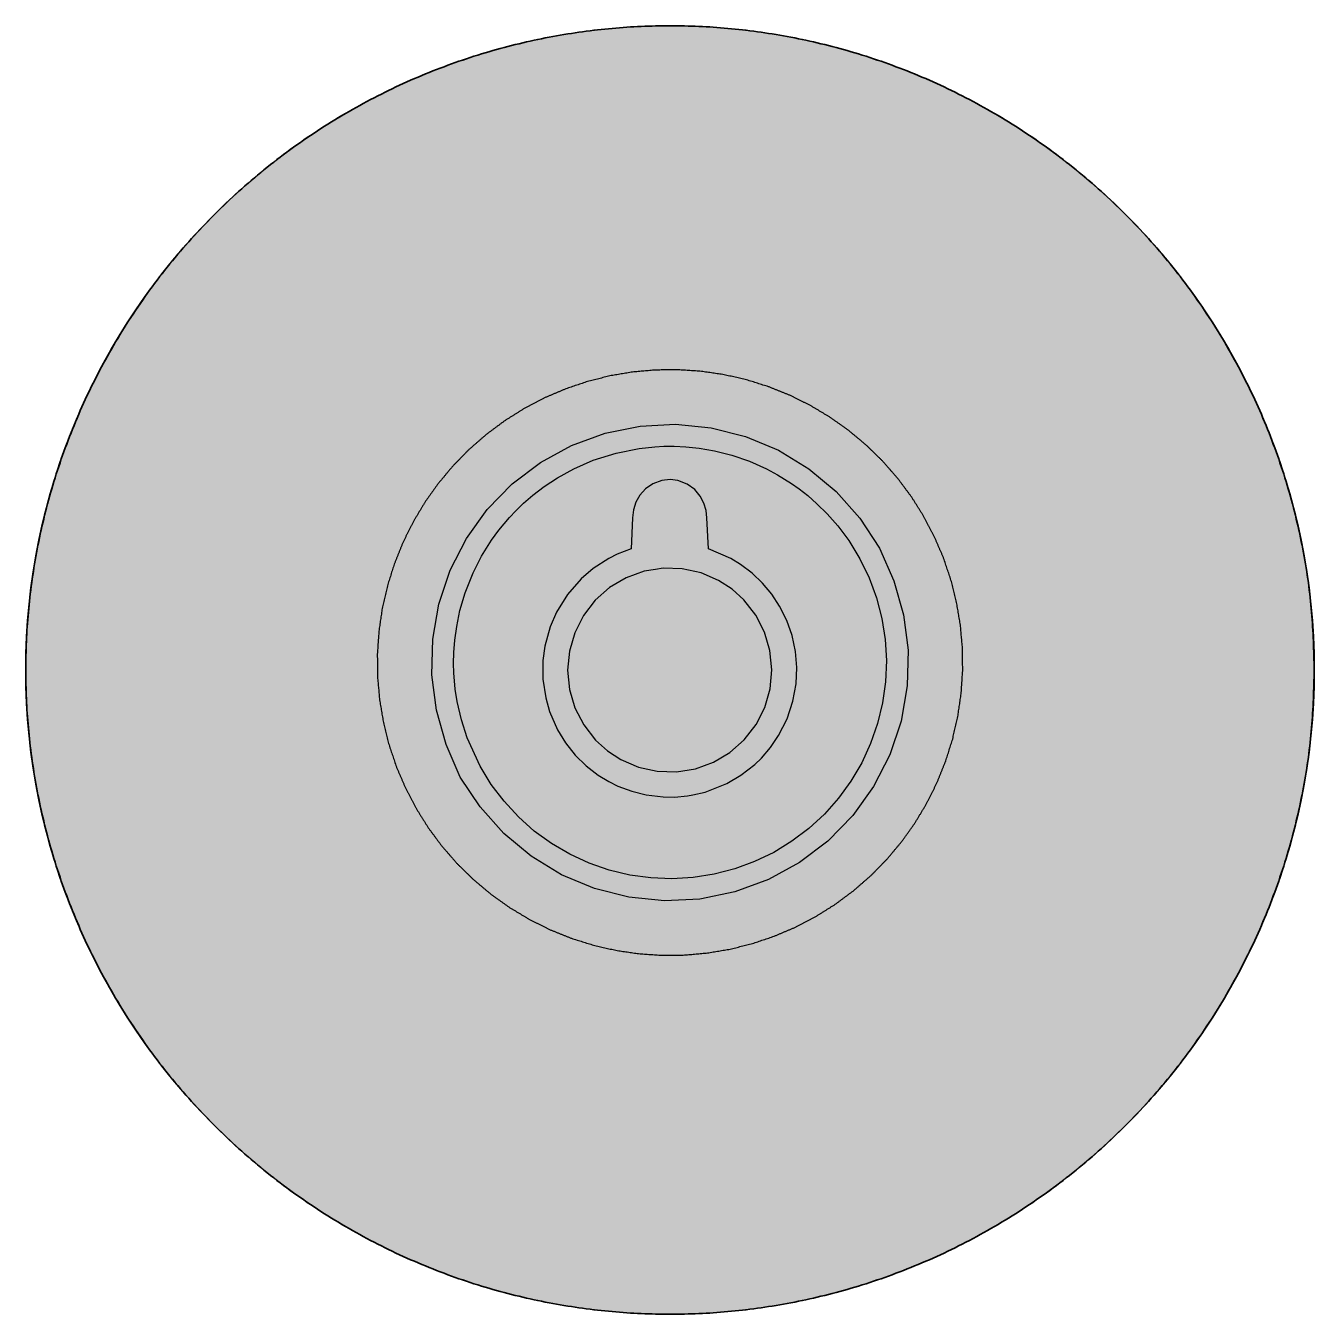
# Model space of a CAD drawing. Header units: millimetres. Extents: x 166 to 2046, y 45 to 2477.
# Drawn here: x 310 to 860, y 45 to 595 of the extents above; entities that cross this region are included whole.
import ezdxf

# ---------------------------------------------------------------- set-up
doc = ezdxf.new("R2010")
doc.units = ezdxf.units.MM
doc.layers.add('Blocks', color=7, linetype='Continuous')
doc.layers.add('Blocks$Fill', color=7, linetype='Continuous', true_color=0xffffff)
doc.layers.add('Blocks$Inner', color=7, linetype='Continuous', lineweight=25, true_color=0x007f00)
doc.layers.add('Blocks$Outline', color=7, linetype='Continuous', lineweight=35, true_color=0xff3f3f)

# ---------------------------------------------------------------- blocks, each defined once
blk = doc.blocks.new('Noctambule Floor 2 High Cylinder Cone Floor Lamp Top')
at = {"layer": 'Blocks$Fill'}
blk.add_hatch(color=256, dxfattribs=at).paths.add_polyline_path([(648.35, 296.83), (648.28, 302.93), (648.08, 309.09), (647.73, 315.29), (647.24, 321.54), (646.6, 327.83), (645.81, 334.15), (644.86, 340.5), (643.76, 346.87), (642.5, 353.26), (641.07, 359.67), (639.49, 366.08), (637.73, 372.5), (635.81, 378.91), (633.73, 385.31), (631.47, 391.7), (629.04, 398.06), (626.44, 404.39), (623.67, 410.68), (620.74, 416.93), (617.63, 423.14), (614.35, 429.28), (610.91, 435.36), (607.3, 441.38), (603.52, 447.31), (599.59, 453.17), (595.5, 458.93), (591.25, 464.6), (586.85, 470.16), (582.3, 475.62), (577.61, 480.96), (572.77, 486.19), (567.8, 491.28), (562.71, 496.25), (557.48, 501.09), (552.14, 505.78), (546.68, 510.33), (541.12, 514.73), (535.45, 518.98), (529.69, 523.07), (523.83, 527), (517.9, 530.78), (511.88, 534.39), (505.8, 537.83), (499.66, 541.11), (493.45, 544.22), (487.2, 547.16), (480.91, 549.92), (474.58, 552.52), (468.21, 554.95), (461.83, 557.21), (455.43, 559.3), (449.02, 561.21), (442.6, 562.97), (436.19, 564.55), (429.78, 565.98), (423.39, 567.24), (417.02, 568.34), (410.67, 569.29), (404.35, 570.08), (398.06, 570.72), (391.81, 571.21), (385.61, 571.56), (379.45, 571.76), (373.35, 571.83), (367.25, 571.76), (361.09, 571.56), (354.89, 571.21), (348.64, 570.72), (342.35, 570.08), (336.03, 569.29), (329.68, 568.34), (323.31, 567.24), (316.92, 565.98), (310.51, 564.55), (304.1, 562.97), (297.68, 561.21), (291.27, 559.3), (284.87, 557.21), (278.48, 554.95), (272.12, 552.52), (265.79, 549.92), (259.5, 547.16), (253.25, 544.22), (247.04, 541.11), (240.9, 537.83), (234.82, 534.39), (228.8, 530.78), (222.87, 527), (217.01, 523.07), (211.25, 518.98), (205.58, 514.73), (200.02, 510.33), (194.56, 505.78), (189.22, 501.09), (183.99, 496.25), (178.9, 491.28), (173.93, 486.19), (169.09, 480.96), (164.4, 475.62), (159.85, 470.16), (155.45, 464.6), (151.2, 458.93), (147.11, 453.17), (143.18, 447.31), (139.4, 441.38), (135.79, 435.36), (132.35, 429.28), (129.07, 423.14), (125.96, 416.93), (123.02, 410.68), (120.26, 404.39), (117.66, 398.06), (115.23, 391.7), (112.97, 385.31), (110.88, 378.91), (108.97, 372.5), (107.21, 366.08), (105.63, 359.67), (104.2, 353.26), (102.94, 346.87), (101.84, 340.5), (100.89, 334.15), (100.1, 327.83), (99.46, 321.54), (98.97, 315.29), (98.62, 309.09), (98.42, 302.93), (98.35, 296.83), (98.42, 290.73), (98.62, 284.57), (98.97, 278.37), (99.46, 272.12), (100.1, 265.83), (100.89, 259.51), (101.84, 253.16), (102.94, 246.79), (104.2, 240.4), (105.63, 233.99), (107.21, 227.58), (108.97, 221.16), (110.88, 214.75), (112.97, 208.35), (115.23, 201.97), (117.66, 195.6), (120.26, 189.27), (123.02, 182.98), (125.96, 176.73), (129.07, 170.52), (132.35, 164.38), (135.79, 158.3), (139.4, 152.28), (143.18, 146.35), (147.11, 140.49), (151.2, 134.73), (155.45, 129.06), (159.85, 123.5), (164.4, 118.04), (169.09, 112.7), (173.93, 107.47), (178.9, 102.38), (183.99, 97.41), (189.22, 92.57), (194.56, 87.88), (200.02, 83.33), (205.58, 78.93), (211.25, 74.68), (217.01, 70.59), (222.87, 66.66), (228.8, 62.88), (234.82, 59.27), (240.9, 55.83), (247.04, 52.55), (253.25, 49.44), (259.5, 46.5), (265.79, 43.74), (272.12, 41.14), (278.48, 38.71), (284.87, 36.45), (291.27, 34.37), (297.68, 32.45), (304.1, 30.69), (310.51, 29.11), (316.92, 27.68), (323.31, 26.42), (329.68, 25.32), (336.03, 24.37), (342.35, 23.58), (348.64, 22.94), (354.89, 22.45), (361.09, 22.1), (367.25, 21.9), (373.35, 21.83), (379.45, 21.9), (385.61, 22.1), (391.81, 22.45), (398.06, 22.94), (404.35, 23.58), (410.67, 24.37), (417.02, 25.32), (423.39, 26.42), (429.78, 27.68), (436.19, 29.11), (442.6, 30.69), (449.02, 32.45), (455.43, 34.37), (461.83, 36.45), (468.21, 38.71), (474.58, 41.14), (480.91, 43.74), (487.2, 46.5), (493.45, 49.44), (499.66, 52.55), (505.8, 55.83), (511.88, 59.27), (517.9, 62.88), (523.83, 66.66), (529.69, 70.59), (535.45, 74.68), (541.12, 78.93), (546.68, 83.33), (552.14, 87.88), (557.48, 92.57), (562.71, 97.41), (567.8, 102.38), (572.77, 107.47), (577.61, 112.7), (582.3, 118.04), (586.85, 123.5), (591.25, 129.06), (595.5, 134.73), (599.59, 140.49), (603.52, 146.35), (607.3, 152.28), (610.91, 158.3), (614.35, 164.38), (617.63, 170.52), (620.74, 176.73), (623.67, 182.98), (626.44, 189.27), (629.04, 195.6), (631.47, 201.97), (633.73, 208.35), (635.81, 214.75), (637.73, 221.16), (639.49, 227.58), (641.07, 233.99), (642.5, 240.4), (643.76, 246.79), (644.86, 253.16), (645.81, 259.51), (646.6, 265.83), (647.24, 272.12), (647.73, 278.37), (648.08, 284.57), (648.28, 290.73)], flags=0)
at = {"layer": 'Blocks$Inner'}
for p, q in [((354.57, 336.2), (347.53, 332.01)), ((362.28, 339), (354.57, 336.2)), ((367.12, 339.78), (362.28, 339)), ((370.38, 340.3), (367.12, 339.78)), ((378.58, 340.07), (370.38, 340.3)), ((386.58, 338.3), (378.58, 340.07)), ((394.12, 335.06), (386.58, 338.3)), ((347.53, 332.01), (341.39, 326.57)), ((399.84, 331.33), (394.12, 335.06)), ((404.91, 326.74), (399.84, 331.33)), ((341.39, 326.57), (336.38, 320.08)), ((409.96, 320.27), (404.91, 326.74)), ((336.38, 320.08), (332.68, 312.76)), ((413.7, 312.97), (409.96, 320.27)), ((332.68, 312.76), (330.41, 304.88)), ((416.01, 305.1), (413.7, 312.97)), ((330.41, 304.88), (329.66, 296.71)), ((416.8, 296.94), (416.01, 305.1)), ((329.66, 296.71), (330.45, 288.55)), ((416.05, 288.77), (416.8, 296.94)), ((330.45, 288.55), (332.76, 280.68)), ((413.78, 280.89), (416.05, 288.77)), ((332.76, 280.68), (336.5, 273.38)), ((410.08, 273.58), (413.78, 280.89)), ((336.5, 273.38), (341.55, 266.91)), ((405.07, 267.08), (410.08, 273.58)), ((341.55, 266.91), (346.62, 262.33)), ((398.93, 261.64), (405.07, 267.08)), ((346.62, 262.33), (352.34, 258.59)), ((352.34, 258.59), (359.88, 255.35)), ((391.89, 257.45), (398.93, 261.64)), ((359.88, 255.35), (367.88, 253.58)), ((367.88, 253.58), (376.08, 253.35)), ((376.08, 253.35), (384.18, 254.65)), ((384.18, 254.65), (391.89, 257.45)), ((313.42, 190.33), (313.44, 190.35))]:
    blk.add_line(p, q, dxfattribs=at)
for points in [[(283.84, 251.12), (277.78, 265.09), (273.64, 279.73), (271.73, 294.82), (272.08, 310.02), (274.7, 325), (279.53, 339.42), (286.45, 352.97), (295.31, 365.33), (305.92, 376.23), (318.03, 385.43), (331.37, 392.72), (345.66, 397.94), (360.56, 400.97), (375.75, 401.75), (390.89, 400.26), (405.63, 396.53), (419.65, 390.64), (432.64, 382.72), (444.3, 372.96), (454.38, 361.57), (462.81, 348.9), (468.92, 334.95), (473.06, 320.32), (474.97, 305.23), (474.62, 290.03), (471.99, 275.05), (467.17, 260.62), (460.25, 247.08), (451.39, 234.72), (440.78, 223.82), (428.67, 214.62), (415.33, 207.33), (401.04, 202.11), (386.14, 199.07), (370.95, 198.29), (355.81, 199.79), (341.07, 203.52), (327.05, 209.41), (314.06, 217.32), (302.4, 227.08), (292.32, 238.47)], [(454.39, 344.3), (458.34, 336.14), (461.47, 327.64), (463.76, 318.87), (465.17, 309.91), (465.7, 300.87), (465.33, 291.81), (464.09, 282.83), (461.96, 274.02), (458.99, 265.46), (455.19, 257.23), (450.6, 249.42), (445.27, 242.09), (439.24, 235.32), (432.59, 229.17), (425.36, 223.71), (417.62, 218.98), (409.47, 215.03), (400.96, 211.9), (392.19, 209.62), (383.24, 208.2), (374.19, 207.68), (365.14, 208.04), (356.16, 209.29), (347.35, 211.41), (338.79, 214.38), (330.56, 218.18), (322.75, 222.77), (315.42, 228.1), (308.65, 234.13), (302.5, 240.79), (297.04, 248.02), (292.31, 255.75), (286.76, 267.92), (284.29, 275.57), (282.51, 283.36), (281.71, 288.6), (281.1, 295.63), (281, 299.66), (281.1, 304.26), (281.49, 309.5), (282.3, 315.46), (283.7, 322.2), (285.93, 329.79), (289.28, 338.24), (292.92, 345.41), (297.15, 352.19), (300.27, 356.48), (304.79, 361.9), (307.55, 364.82), (310.86, 368.02), (314.83, 371.47), (319.61, 375.12), (325.35, 378.92), (332.28, 382.74), (340.61, 386.38), (350.3, 389.45), (360.22, 391.43), (366.9, 392.15), (370.74, 392.34), (375.13, 392.36), (380.14, 392.12), (385.86, 391.52), (392.35, 390.4), (399.67, 388.54), (407.28, 385.92), (414.57, 382.66), (419.25, 380.16), (425.23, 376.42), (428.51, 374.09), (432.13, 371.25), (436.09, 367.79), (440.37, 363.56), (444.92, 358.39), (449.65, 352.06)], [(403.45, 341.9), (399.25, 344.45), (389.76, 348.51), (389.05, 361.84), (388.73, 364.96), (387.84, 368), (386.23, 371.08), (383.92, 373.82), (380.73, 376.17), (376.74, 377.72), (373.35, 378.13), (369.87, 377.75), (366.06, 376.35), (362.95, 374.19), (360.53, 371.5), (358.82, 368.49), (357.78, 365.22), (357.41, 361.84), (356.7, 348.51), (350.85, 346.27), (347.22, 344.46), (340.59, 340.18), (335.36, 335.7), (329.55, 329.03), (324.9, 321.5), (322.16, 315.19), (319.92, 306.97), (319.12, 300.95), (319.11, 292.89), (320.29, 284.9), (321.95, 279.06), (325.36, 271.26), (328.79, 265.68), (332.87, 260.54), (337.54, 255.94), (342.74, 251.94), (347.21, 249.2), (351.03, 247.31), (357, 245.04), (363.2, 243.49), (370.47, 242.63), (375.3, 242.6), (380.8, 243.09), (383.11, 243.47), (388.3, 244.69), (397.59, 248.33), (403.65, 251.88), (409.58, 256.54), (412.4, 259.26), (416.3, 263.81), (419.71, 268.82), (423.35, 276.02), (425.84, 283.5), (427.18, 290.93), (427.49, 297.94), (426.91, 304.78), (425.48, 311.5), (423.21, 317.98), (420.13, 324.12), (416.75, 329.25), (412.8, 333.96), (408.35, 338.19)]]:
    blk.add_lwpolyline(points, close=True, dxfattribs=at)
blk.add_circle((373.35, 296.83), 275, dxfattribs=at)
blk.add_open_spline([(498.3, 296.43), (497.63, 286.64), (496.2, 276.93), (494.01, 267.36), (491.07, 257.99), (487.41, 248.89), (483.05, 240.09), (478.01, 231.67), (472.32, 223.67), (466.03, 216.14), (459.16, 209.13), (451.76, 202.68), (443.88, 196.82), (435.57, 191.61), (426.87, 187.06), (417.84, 183.21), (408.54, 180.08), (399.02, 177.69), (389.35, 176.05), (379.57, 175.18), (369.76, 175.07), (359.96, 175.74), (350.25, 177.18), (340.69, 179.37), (331.32, 182.3), (322.21, 185.96), (313.42, 190.33), (305, 195.37), (297, 201.05), (289.47, 207.35), (282.46, 214.21), (276, 221.61), (270.15, 229.49), (264.94, 237.8), (260.39, 246.5), (256.54, 255.53), (253.41, 264.83), (251.01, 274.35), (249.38, 284.03), (248.5, 293.8), (248.4, 303.62), (249.07, 313.41), (250.5, 323.12), (252.69, 332.69), (255.63, 342.05), (259.29, 351.16), (263.65, 359.95), (268.69, 368.37), (274.38, 376.37), (280.67, 383.9), (287.54, 390.92), (294.94, 397.37), (302.82, 403.22), (311.13, 408.44), (319.83, 412.98), (328.86, 416.84), (338.16, 419.97), (347.68, 422.36), (357.35, 424), (367.13, 424.87), (376.94, 424.97), (386.74, 424.3), (396.45, 422.87), (406.01, 420.68), (415.38, 417.75), (424.49, 414.08), (433.28, 409.72), (441.7, 404.68), (449.7, 399), (457.23, 392.7), (464.24, 385.83), (470.7, 378.44), (476.55, 370.56), (481.76, 362.24), (486.31, 353.55), (490.16, 344.52), (493.29, 335.22), (495.68, 325.7), (497.32, 316.02), (498.19, 306.24), (498.3, 296.43)], degree=1, dxfattribs=at)
at = {"layer": 'Blocks$Outline'}
blk.add_rational_spline([(648.35, 296.83), (648.35, 571.83), (373.35, 571.83), (98.35, 571.83), (98.35, 296.83), (98.35, 21.83), (373.35, 21.83), (648.35, 21.83), (648.35, 296.83)], [1, 0.707106781187, 1, 0.707106781187, 1, 0.707106781187, 1, 0.707106781187, 1], degree=2, knots=[0, 0, 0, 431.96899, 431.96899, 863.93798, 863.93798, 1295.90697, 1295.90697, 1727.875959, 1727.875959, 1727.875959], dxfattribs=at)

msp = doc.modelspace()

# ---------------------------------------------------------------- block references
at = {"layer": 'Blocks'}
msp.add_blockref('Noctambule Floor 2 High Cylinder Cone Floor Lamp Top', (211.96, 23.64), dxfattribs=at)

doc.saveas('drawing.dxf')
